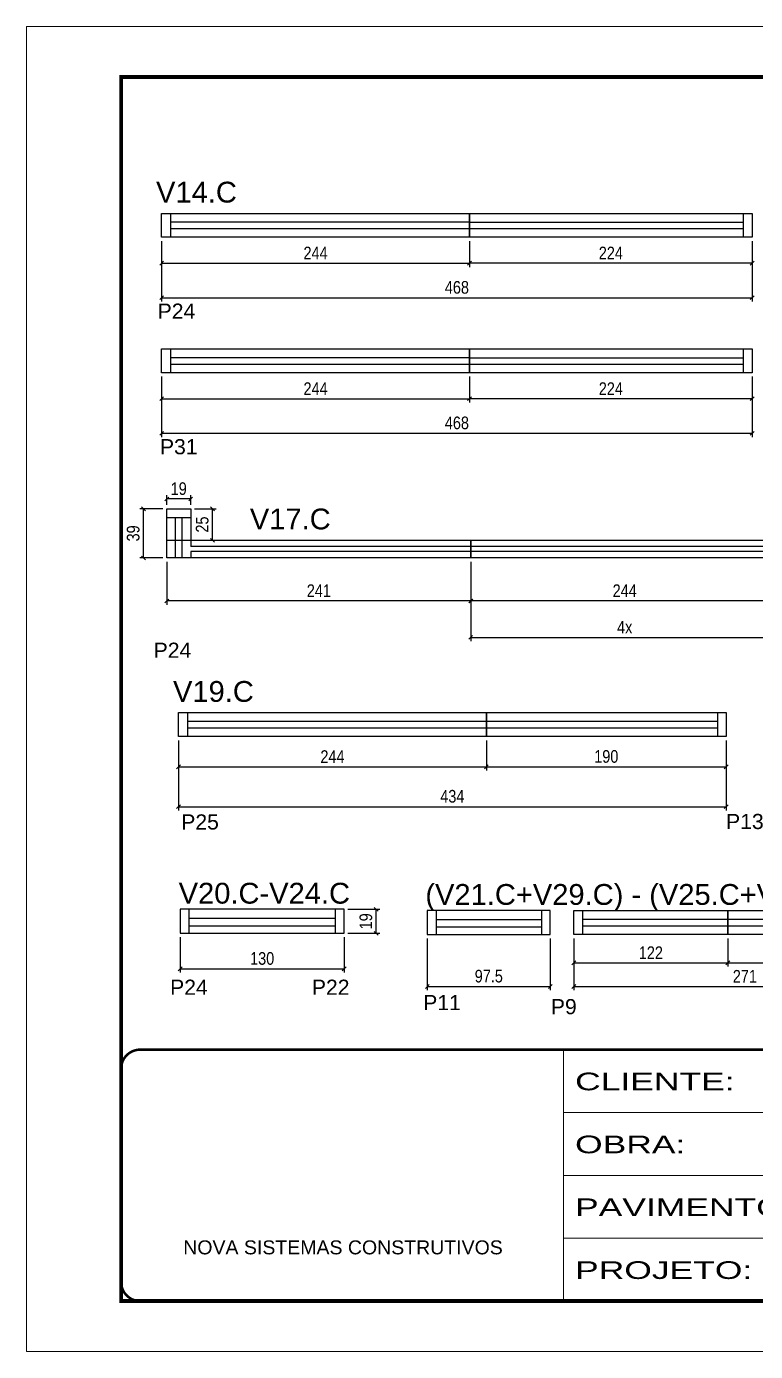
# Model space of a CAD drawing. Header units: millimetres. Extents: x 2437 to 8691, y -1523 to 4121.
# Drawn here: x 7206 to 7784, y 774 to 1824 of the extents above; entities that cross this region are included whole.
import ezdxf

# ---------------------------------------------------------------- set-up
doc = ezdxf.new("R2010")
doc.units = ezdxf.units.MM
doc.linetypes.add('CONTINUO', pattern=[0])
doc.linetypes.add('DASHED', pattern=[0.75, 0.5, -0.25])
for name, color, linetype in [('5', 5, 'Continuous'), ('COTA', 241, 'Continuous'), ('NOMENCLATURA', 7, 'Continuous'), ('Painéis', 200, 'Continuous'), ('SARR_2.2x7', 40, 'Continuous'), ('SARR_EDITAR', 141, 'Continuous')]:
    doc.layers.add(name, color=color, linetype=linetype)
doc.layers.add('Folhas', color=255, linetype='Continuous', lineweight=9)
doc.layers.add('SARRAFO DE PRESSAO', color=251, linetype='DASHED', lineweight=9)
doc.styles.add('ARIAL', font='arial.ttf')
doc.styles.add('COTA TECNICA', font='techl___.ttf', dxfattribs={"height": 10})
doc.styles.add('COTA TECNICA-50', font='techl___.ttf', dxfattribs={"height": 10})
doc.styles.get("Standard").update_dxf_attribs({"font": 'arial.ttf'})
doc.styles.add('Tecnologia', font='')
doc.styles.get('Tecnologia').set_extended_font_data('Forgotten Futurist')
doc.dimstyles.new('COTA PAINEL-50', dxfattribs={"dimtxt": 10, "dimasz": 3, "dimexe": 3, "dimexo": 3, "dimgap": 3, "dimtad": 1, "dimdec": 1, "dimzin": 12, "dimdsep": 46, "dimtxsty": 'COTA TECNICA-50', "dimblk1": 'OBLIQUE', "dimblk2": 'OBLIQUE', "dimsah": 1, "dimcen": 0.9, "dimclrd": 4, "dimclre": 4, "dimclrt": 240, "dimadec": 1, "dimazin": 3, "dimtfac": 1, "dimtdec": 1, "dimtmove": 0, "dimatfit": 3, "dimfxl": 1, "dimtolj": 1, "dimtzin": 12, "dimarcsym": 0})
doc.dimstyles.new('PAINEL', dxfattribs={"dimtxt": 10, "dimasz": 3, "dimexe": 3, "dimexo": 3, "dimgap": 3, "dimtad": 1, "dimdec": 1, "dimzin": 12, "dimdsep": 46, "dimtxsty": 'COTA TECNICA', "dimblk1": 'OBLIQUE', "dimblk2": 'OBLIQUE', "dimsah": 1, "dimcen": 0.9, "dimclrd": 4, "dimclre": 4, "dimclrt": 240, "dimadec": 1, "dimazin": 3, "dimtfac": 1, "dimtdec": 1, "dimtmove": 0, "dimatfit": 3, "dimfxl": 1, "dimtolj": 1, "dimtzin": 12, "dimarcsym": 0})

# ---------------------------------------------------------------- blocks, each defined once
blk = doc.blocks.new('9999999999')
at = {"color": 30, "linetype": 'CONTINUO'}
for p, q in [((98564.6, 34230.2), (98564.6, 34429.4)), ((98564.6, 34379.6), (99584, 34379.6)), ((98564.6, 34329.8), (99488, 34329.8)), ((98564.6, 34280), (99488, 34280))]:
    blk.add_line(p, q, dxfattribs=at)
at = {"color": 30, "linetype": 'CONTINUO', "const_width": 2}
blk.add_lwpolyline([(99584, 34230.2), (99584, 34414.4, 0.414214), (99569, 34429.4), (98229, 34429.4, 0.414214), (98214, 34414.4), (98214, 34245.2, 0.414214), (98229, 34230.2), (99584, 34230.2)], format="xyb", dxfattribs=at)
at = {"layer": 'Folhas'}
blk.add_lwpolyline([(98139, 34190.2), (99624, 34190.2), (99624, 35240.2), (98139, 35240.2)], close=True, dxfattribs=at)
at = {"layer": 'Folhas', "color": 30, "const_width": 3}
blk.add_lwpolyline([(98214, 34230.2), (99584, 34230.2), (99584, 35200.2), (98214, 35200.2)], close=True, dxfattribs=at)
at = {"color": 7, "linetype": 'Continuous', "ltscale": 5, "style": 'ARIAL'}
blk.add_text('NOVA SISTEMAS CONSTRUTIVOS', height=11.059, dxfattribs=at).set_placement((98263.2, 34267.2))
at = {"layer": 'Folhas', "color": 7, "style": 'Tecnologia', "width": 1.5}
for s, p in [('CLIENTE:', (98573.7, 34397.2)), ('OBRA:', (98573.7, 34347.3)), ('PAVIMENTO:', (98573.7, 34297.5)), ('PROJETO:', (98573.7, 34247.7))]:
    blk.add_text(s, height=14, dxfattribs=at).set_placement(p)
blk = doc.blocks.new('_Oblique')
at = {"color": 0, "linetype": 'ByBlock', "lineweight": -2}
blk.add_line((-0.5, -0.5), (0.5, 0.5), dxfattribs=at)
blk = doc.blocks.new('*D295')
at = {"layer": 'COTA', "color": 4, "linetype": 'ByBlock', "lineweight": -2, "transparency": 16777216}
for p, q in [((7312.9, 1653.6), (7312.9, 1633.1)), ((7556.9, 1653.6), (7556.9, 1633.1)), ((7312.9, 1636.1), (7556.9, 1636.1))]:
    blk.add_line(p, q, dxfattribs=at)
at = {"layer": 'Defpoints', "color": 0, "linetype": 'ByBlock', "transparency": 16777216}
for p in [(7312.9, 1656.6), (7556.9, 1656.6), (7556.9, 1636.1)]:
    blk.add_point(p, dxfattribs=at)
at = {"layer": 'COTA', "color": 4, "linetype": 'ByBlock', "lineweight": -2, "transparency": 16777216, "xscale": 3, "yscale": 3, "zscale": 3, "rotation": 180}
blk.add_blockref('_Oblique', (7312.9, 1636.1), dxfattribs=at)
at = {"layer": 'COTA', "color": 4, "linetype": 'ByBlock', "lineweight": -2, "transparency": 16777216, "xscale": 3, "yscale": 3, "zscale": 3}
blk.add_blockref('_Oblique', (7556.9, 1636.1), dxfattribs=at)
at = {"layer": 'COTA', "color": 240, "linetype": 'ByBlock', "transparency": 16777216, "insert": (7434.9, 1644.2), "char_height": 10, "attachment_point": 5, "style": 'COTA TECNICA-50'}
blk.add_mtext('\\A1;244', dxfattribs=at)
blk = doc.blocks.new('*D296')
at = {"layer": 'COTA', "color": 4, "linetype": 'ByBlock', "lineweight": -2, "transparency": 16777216}
for p, q in [((7556.9, 1653.6), (7556.9, 1633.1)), ((7780.9, 1653.6), (7780.9, 1633.1)), ((7780.9, 1636.1), (7556.9, 1636.1))]:
    blk.add_line(p, q, dxfattribs=at)
at = {"layer": 'Defpoints', "color": 0, "linetype": 'ByBlock', "transparency": 16777216}
for p in [(7556.9, 1656.6), (7780.9, 1656.6), (7556.9, 1636.1)]:
    blk.add_point(p, dxfattribs=at)
at = {"layer": 'COTA', "color": 4, "linetype": 'ByBlock', "lineweight": -2, "transparency": 16777216, "xscale": 3, "yscale": 3, "zscale": 3, "rotation": 180}
blk.add_blockref('_Oblique', (7556.9, 1636.1), dxfattribs=at)
at = {"layer": 'COTA', "color": 4, "linetype": 'ByBlock', "lineweight": -2, "transparency": 16777216, "xscale": 3, "yscale": 3, "zscale": 3}
blk.add_blockref('_Oblique', (7780.9, 1636.1), dxfattribs=at)
at = {"layer": 'COTA', "color": 240, "linetype": 'ByBlock', "transparency": 16777216, "insert": (7668.9, 1644.2), "char_height": 10, "attachment_point": 5, "style": 'COTA TECNICA-50'}
blk.add_mtext('\\A1;224', dxfattribs=at)
blk = doc.blocks.new('*D308')
at = {"layer": 'COTA', "color": 4, "lineweight": -2, "transparency": 16777216}
for p, q in [((7312.9, 1653.6), (7312.9, 1605.8)), ((7780.9, 1653.6), (7780.9, 1605.8)), ((7312.9, 1608.8), (7780.9, 1608.8))]:
    blk.add_line(p, q, dxfattribs=at)
at = {"layer": 'Defpoints', "color": 0, "transparency": 16777216}
for p in [(7312.9, 1656.6), (7780.9, 1656.6), (7780.9, 1608.8)]:
    blk.add_point(p, dxfattribs=at)
at = {"layer": 'COTA', "color": 4, "lineweight": -2, "transparency": 16777216, "xscale": 3, "yscale": 3, "zscale": 3, "rotation": 180}
blk.add_blockref('_Oblique', (7312.9, 1608.8), dxfattribs=at)
at = {"layer": 'COTA', "color": 4, "lineweight": -2, "transparency": 16777216, "xscale": 3, "yscale": 3, "zscale": 3}
blk.add_blockref('_Oblique', (7780.9, 1608.8), dxfattribs=at)
at = {"layer": 'COTA', "color": 240, "transparency": 16777216, "insert": (7546.9, 1616.9), "char_height": 10, "attachment_point": 5, "style": 'COTA TECNICA'}
blk.add_mtext('\\A1;468', dxfattribs=at)
blk = doc.blocks.new('*D299')
at = {"layer": 'COTA', "color": 4, "linetype": 'ByBlock', "lineweight": -2, "transparency": 16777216}
for p, q in [((7312.9, 1546.2), (7312.9, 1525.7)), ((7556.9, 1546.2), (7556.9, 1525.7)), ((7312.9, 1528.7), (7556.9, 1528.7))]:
    blk.add_line(p, q, dxfattribs=at)
at = {"layer": 'Defpoints', "color": 0, "linetype": 'ByBlock', "transparency": 16777216}
for p in [(7312.9, 1549.2), (7556.9, 1549.2), (7556.9, 1528.7)]:
    blk.add_point(p, dxfattribs=at)
at = {"layer": 'COTA', "color": 4, "linetype": 'ByBlock', "lineweight": -2, "transparency": 16777216, "xscale": 3, "yscale": 3, "zscale": 3, "rotation": 180}
blk.add_blockref('_Oblique', (7312.9, 1528.7), dxfattribs=at)
at = {"layer": 'COTA', "color": 4, "linetype": 'ByBlock', "lineweight": -2, "transparency": 16777216, "xscale": 3, "yscale": 3, "zscale": 3}
blk.add_blockref('_Oblique', (7556.9, 1528.7), dxfattribs=at)
at = {"layer": 'COTA', "color": 240, "linetype": 'ByBlock', "transparency": 16777216, "insert": (7434.9, 1536.7), "char_height": 10, "attachment_point": 5, "style": 'COTA TECNICA-50'}
blk.add_mtext('\\A1;244', dxfattribs=at)
blk = doc.blocks.new('*D300')
at = {"layer": 'COTA', "color": 4, "linetype": 'ByBlock', "lineweight": -2, "transparency": 16777216}
for p, q in [((7556.9, 1546.2), (7556.9, 1525.7)), ((7780.9, 1546.2), (7780.9, 1525.7)), ((7780.9, 1528.7), (7556.9, 1528.7))]:
    blk.add_line(p, q, dxfattribs=at)
at = {"layer": 'Defpoints', "color": 0, "linetype": 'ByBlock', "transparency": 16777216}
for p in [(7556.9, 1549.2), (7780.9, 1549.2), (7556.9, 1528.7)]:
    blk.add_point(p, dxfattribs=at)
at = {"layer": 'COTA', "color": 4, "linetype": 'ByBlock', "lineweight": -2, "transparency": 16777216, "xscale": 3, "yscale": 3, "zscale": 3, "rotation": 180}
blk.add_blockref('_Oblique', (7556.9, 1528.7), dxfattribs=at)
at = {"layer": 'COTA', "color": 4, "linetype": 'ByBlock', "lineweight": -2, "transparency": 16777216, "xscale": 3, "yscale": 3, "zscale": 3}
blk.add_blockref('_Oblique', (7780.9, 1528.7), dxfattribs=at)
at = {"layer": 'COTA', "color": 240, "linetype": 'ByBlock', "transparency": 16777216, "insert": (7668.9, 1536.7), "char_height": 10, "attachment_point": 5, "style": 'COTA TECNICA-50'}
blk.add_mtext('\\A1;224', dxfattribs=at)
blk = doc.blocks.new('*D310')
at = {"layer": 'COTA', "color": 4, "lineweight": -2, "transparency": 16777216}
for p, q in [((7312.9, 1546.2), (7312.9, 1498.3)), ((7780.9, 1546.2), (7780.9, 1498.3)), ((7312.9, 1501.3), (7780.9, 1501.3))]:
    blk.add_line(p, q, dxfattribs=at)
at = {"layer": 'Defpoints', "color": 0, "transparency": 16777216}
for p in [(7312.9, 1549.2), (7780.9, 1549.2), (7780.9, 1501.3)]:
    blk.add_point(p, dxfattribs=at)
at = {"layer": 'COTA', "color": 4, "lineweight": -2, "transparency": 16777216, "xscale": 3, "yscale": 3, "zscale": 3, "rotation": 180}
blk.add_blockref('_Oblique', (7312.9, 1501.3), dxfattribs=at)
at = {"layer": 'COTA', "color": 4, "lineweight": -2, "transparency": 16777216, "xscale": 3, "yscale": 3, "zscale": 3}
blk.add_blockref('_Oblique', (7780.9, 1501.3), dxfattribs=at)
at = {"layer": 'COTA', "color": 240, "transparency": 16777216, "insert": (7546.9, 1509.5), "char_height": 10, "attachment_point": 5, "style": 'COTA TECNICA'}
blk.add_mtext('\\A1;468', dxfattribs=at)
blk = doc.blocks.new('*D334')
at = {"layer": 'COTA', "color": 4, "linetype": 'ByBlock', "lineweight": -2, "transparency": 16777216}
for p, q in [((7523.4, 1101.1), (7523.4, 1059.9)), ((7620.9, 1101.1), (7620.9, 1059.9)), ((7523.4, 1062.9), (7620.9, 1062.9))]:
    blk.add_line(p, q, dxfattribs=at)
at = {"layer": 'Defpoints', "color": 0, "linetype": 'ByBlock', "transparency": 16777216}
for p in [(7523.4, 1104.1), (7620.9, 1104.1), (7620.9, 1062.9)]:
    blk.add_point(p, dxfattribs=at)
at = {"layer": 'COTA', "color": 4, "linetype": 'ByBlock', "lineweight": -2, "transparency": 16777216, "xscale": 3, "yscale": 3, "zscale": 3, "rotation": 180}
blk.add_blockref('_Oblique', (7523.4, 1062.9), dxfattribs=at)
at = {"layer": 'COTA', "color": 4, "linetype": 'ByBlock', "lineweight": -2, "transparency": 16777216, "xscale": 3, "yscale": 3, "zscale": 3}
blk.add_blockref('_Oblique', (7620.9, 1062.9), dxfattribs=at)
at = {"layer": 'COTA', "color": 240, "linetype": 'ByBlock', "transparency": 16777216, "insert": (7572.2, 1071.1), "char_height": 10, "attachment_point": 5, "style": 'COTA TECNICA-50'}
blk.add_mtext('\\A1;97.5', dxfattribs=at)
blk = doc.blocks.new('*D321')
at = {"layer": 'COTA', "color": 4, "linetype": 'ByBlock', "lineweight": -2, "transparency": 16777216}
for p, q in [((7639.6, 1101.1), (7639.6, 1078.7)), ((7761.6, 1101.1), (7761.6, 1078.7)), ((7639.6, 1081.7), (7761.6, 1081.7))]:
    blk.add_line(p, q, dxfattribs=at)
at = {"layer": 'Defpoints', "color": 0, "linetype": 'ByBlock', "transparency": 16777216}
for p in [(7639.6, 1104.1), (7761.6, 1104.1), (7761.6, 1081.7)]:
    blk.add_point(p, dxfattribs=at)
at = {"layer": 'COTA', "color": 4, "linetype": 'ByBlock', "lineweight": -2, "transparency": 16777216, "xscale": 3, "yscale": 3, "zscale": 3, "rotation": 180}
blk.add_blockref('_Oblique', (7639.6, 1081.7), dxfattribs=at)
at = {"layer": 'COTA', "color": 4, "linetype": 'ByBlock', "lineweight": -2, "transparency": 16777216, "xscale": 3, "yscale": 3, "zscale": 3}
blk.add_blockref('_Oblique', (7761.6, 1081.7), dxfattribs=at)
at = {"layer": 'COTA', "color": 240, "linetype": 'ByBlock', "transparency": 16777216, "insert": (7700.6, 1089.7), "char_height": 10, "attachment_point": 5, "style": 'COTA TECNICA-50'}
blk.add_mtext('\\A1;122', dxfattribs=at)
blk = doc.blocks.new('*D322')
at = {"layer": 'COTA', "color": 4, "linetype": 'ByBlock', "lineweight": -2, "transparency": 16777216}
for p, q in [((7761.6, 1101.1), (7761.6, 1078.7)), ((7910.5, 1101.1), (7910.5, 1078.7)), ((7761.6, 1081.7), (7910.5, 1081.7))]:
    blk.add_line(p, q, dxfattribs=at)
at = {"layer": 'Defpoints', "color": 0, "linetype": 'ByBlock', "transparency": 16777216}
for p in [(7761.6, 1104.1), (7910.5, 1104.1), (7910.5, 1081.7)]:
    blk.add_point(p, dxfattribs=at)
at = {"layer": 'COTA', "color": 4, "linetype": 'ByBlock', "lineweight": -2, "transparency": 16777216, "xscale": 3, "yscale": 3, "zscale": 3, "rotation": 180}
blk.add_blockref('_Oblique', (7761.6, 1081.7), dxfattribs=at)
at = {"layer": 'COTA', "color": 4, "linetype": 'ByBlock', "lineweight": -2, "transparency": 16777216, "xscale": 3, "yscale": 3, "zscale": 3}
blk.add_blockref('_Oblique', (7910.5, 1081.7), dxfattribs=at)
at = {"layer": 'COTA', "color": 240, "linetype": 'ByBlock', "transparency": 16777216, "insert": (7836.1, 1089.8), "char_height": 10, "attachment_point": 5, "style": 'COTA TECNICA-50'}
blk.add_mtext('\\A1;149', dxfattribs=at)
blk = doc.blocks.new('*D335')
at = {"layer": 'COTA', "color": 4, "lineweight": -2, "transparency": 16777216}
for p, q in [((7639.6, 1101.1), (7639.6, 1059.9)), ((7910.5, 1101.1), (7910.5, 1059.9)), ((7639.6, 1062.9), (7910.5, 1062.9))]:
    blk.add_line(p, q, dxfattribs=at)
at = {"layer": 'Defpoints', "color": 0, "transparency": 16777216}
for p in [(7639.6, 1104.1), (7910.5, 1104.1), (7910.5, 1062.9)]:
    blk.add_point(p, dxfattribs=at)
at = {"layer": 'COTA', "color": 4, "lineweight": -2, "transparency": 16777216, "xscale": 3, "yscale": 3, "zscale": 3, "rotation": 180}
blk.add_blockref('_Oblique', (7639.6, 1062.9), dxfattribs=at)
at = {"layer": 'COTA', "color": 4, "lineweight": -2, "transparency": 16777216, "xscale": 3, "yscale": 3, "zscale": 3}
blk.add_blockref('_Oblique', (7910.5, 1062.9), dxfattribs=at)
at = {"layer": 'COTA', "color": 240, "transparency": 16777216, "insert": (7775.1, 1071), "char_height": 10, "attachment_point": 5, "style": 'COTA TECNICA'}
blk.add_mtext('\\A1;271', dxfattribs=at)
blk = doc.blocks.new('*D332')
at = {"layer": 'COTA', "color": 4, "linetype": 'ByBlock', "lineweight": -2, "transparency": 16777216}
for p, q in [((7327.6, 1102.1), (7327.6, 1073.9)), ((7457.6, 1102.1), (7457.6, 1073.9)), ((7327.6, 1076.9), (7457.6, 1076.9))]:
    blk.add_line(p, q, dxfattribs=at)
at = {"layer": 'Defpoints', "color": 0, "linetype": 'ByBlock', "transparency": 16777216}
for p in [(7327.6, 1105.1), (7457.6, 1105.1), (7457.6, 1076.9)]:
    blk.add_point(p, dxfattribs=at)
at = {"layer": 'COTA', "color": 4, "linetype": 'ByBlock', "lineweight": -2, "transparency": 16777216, "xscale": 3, "yscale": 3, "zscale": 3, "rotation": 180}
blk.add_blockref('_Oblique', (7327.6, 1076.9), dxfattribs=at)
at = {"layer": 'COTA', "color": 4, "linetype": 'ByBlock', "lineweight": -2, "transparency": 16777216, "xscale": 3, "yscale": 3, "zscale": 3}
blk.add_blockref('_Oblique', (7457.6, 1076.9), dxfattribs=at)
at = {"layer": 'COTA', "color": 240, "linetype": 'ByBlock', "transparency": 16777216, "insert": (7392.6, 1085.1), "char_height": 10, "attachment_point": 5, "style": 'COTA TECNICA-50'}
blk.add_mtext('\\A1;130', dxfattribs=at)
blk = doc.blocks.new('*D333')
at = {"layer": 'COTA', "color": 4, "lineweight": -2, "transparency": 16777216}
for p, q in [((7460.6, 1124.1), (7485.9, 1124.1)), ((7482.9, 1105.1), (7482.9, 1124.1)), ((7460.6, 1105.1), (7485.9, 1105.1))]:
    blk.add_line(p, q, dxfattribs=at)
at = {"layer": 'Defpoints', "color": 0, "transparency": 16777216}
for p in [(7457.6, 1124.1), (7482.9, 1124.1), (7457.6, 1105.1)]:
    blk.add_point(p, dxfattribs=at)
at = {"layer": 'COTA', "color": 4, "lineweight": -2, "transparency": 16777216, "xscale": 3, "yscale": 3, "zscale": 3}
for p, rotation in [((7482.9, 1124.1), 90), ((7482.9, 1105.1), 270)]:
    blk.add_blockref('_Oblique', p, dxfattribs=dict(at, rotation=rotation))
at = {"layer": 'COTA', "color": 240, "transparency": 16777216, "insert": (7474.8, 1114.6), "char_height": 10, "attachment_point": 5, "rotation": 90, "style": 'COTA TECNICA'}
blk.add_mtext('\\A1;19', dxfattribs=at)
blk = doc.blocks.new('*D317')
at = {"layer": 'COTA', "color": 4, "lineweight": -2, "transparency": 16777216}
for p, q in [((7317, 1399.5), (7317, 1365.5)), ((7558, 1399.5), (7558, 1365.5)), ((7558, 1368.5), (7317, 1368.5))]:
    blk.add_line(p, q, dxfattribs=at)
at = {"layer": 'Defpoints', "color": 0, "transparency": 16777216}
for p in [(7317, 1402.5), (7558, 1402.5), (7317, 1368.5)]:
    blk.add_point(p, dxfattribs=at)
at = {"layer": 'COTA', "color": 4, "lineweight": -2, "transparency": 16777216, "xscale": 3, "yscale": 3, "zscale": 3, "rotation": 180}
blk.add_blockref('_Oblique', (7317, 1368.5), dxfattribs=at)
at = {"layer": 'COTA', "color": 4, "lineweight": -2, "transparency": 16777216, "xscale": 3, "yscale": 3, "zscale": 3}
blk.add_blockref('_Oblique', (7558, 1368.5), dxfattribs=at)
at = {"layer": 'COTA', "color": 240, "transparency": 16777216, "insert": (7437.5, 1376.6), "char_height": 10, "attachment_point": 5, "style": 'COTA TECNICA'}
blk.add_mtext('\\A1;241', dxfattribs=at)
blk = doc.blocks.new('*D318')
at = {"layer": 'COTA', "color": 4, "lineweight": -2, "transparency": 16777216}
for p, q in [((7557.9, 1399.5), (7557.9, 1336.6)), ((7801.9, 1399.5), (7801.9, 1336.6)), ((7557.9, 1339.6), (7801.9, 1339.6))]:
    blk.add_line(p, q, dxfattribs=at)
at = {"layer": 'Defpoints', "color": 0, "transparency": 16777216}
for p in [(7557.9, 1402.5), (7801.9, 1402.5), (7801.9, 1339.6)]:
    blk.add_point(p, dxfattribs=at)
at = {"layer": 'COTA', "color": 4, "lineweight": -2, "transparency": 16777216, "xscale": 3, "yscale": 3, "zscale": 3, "rotation": 180}
blk.add_blockref('_Oblique', (7557.9, 1339.6), dxfattribs=at)
at = {"layer": 'COTA', "color": 4, "lineweight": -2, "transparency": 16777216, "xscale": 3, "yscale": 3, "zscale": 3}
blk.add_blockref('_Oblique', (7801.9, 1339.6), dxfattribs=at)
at = {"layer": 'COTA', "color": 240, "transparency": 16777216, "insert": (7679.9, 1347.7), "char_height": 10, "attachment_point": 5, "style": 'COTA TECNICA'}
blk.add_mtext('\\A1;4x', dxfattribs=at)
blk = doc.blocks.new('*D319')
at = {"layer": 'COTA', "color": 4, "lineweight": -2, "transparency": 16777216}
for p, q in [((7557.9, 1399.5), (7557.9, 1365.5)), ((7801.9, 1399.5), (7801.9, 1365.5)), ((7801.9, 1368.5), (7557.9, 1368.5))]:
    blk.add_line(p, q, dxfattribs=at)
at = {"layer": 'Defpoints', "color": 0, "transparency": 16777216}
for p in [(7557.9, 1402.5), (7801.9, 1402.5), (7557.9, 1368.5)]:
    blk.add_point(p, dxfattribs=at)
at = {"layer": 'COTA', "color": 4, "lineweight": -2, "transparency": 16777216, "xscale": 3, "yscale": 3, "zscale": 3, "rotation": 180}
blk.add_blockref('_Oblique', (7557.9, 1368.5), dxfattribs=at)
at = {"layer": 'COTA', "color": 4, "lineweight": -2, "transparency": 16777216, "xscale": 3, "yscale": 3, "zscale": 3}
blk.add_blockref('_Oblique', (7801.9, 1368.5), dxfattribs=at)
at = {"layer": 'COTA', "color": 240, "transparency": 16777216, "insert": (7679.9, 1376.6), "char_height": 10, "attachment_point": 5, "style": 'COTA TECNICA'}
blk.add_mtext('\\A1;244', dxfattribs=at)
blk = doc.blocks.new('*D338')
at = {"layer": 'COTA', "color": 4, "lineweight": -2, "transparency": 16777216}
for p, q in [((7314, 1441.5), (7295.6, 1441.5)), ((7298.6, 1402.5), (7298.6, 1441.5)), ((7314, 1402.5), (7295.6, 1402.5))]:
    blk.add_line(p, q, dxfattribs=at)
at = {"layer": 'Defpoints', "color": 0, "transparency": 16777216}
for p in [(7298.6, 1441.5), (7317, 1441.5), (7317, 1402.5)]:
    blk.add_point(p, dxfattribs=at)
at = {"layer": 'COTA', "color": 4, "lineweight": -2, "transparency": 16777216, "xscale": 3, "yscale": 3, "zscale": 3}
for p, rotation in [((7298.6, 1441.5), 90), ((7298.6, 1402.5), 270)]:
    blk.add_blockref('_Oblique', p, dxfattribs=dict(at, rotation=rotation))
at = {"layer": 'COTA', "color": 240, "transparency": 16777216, "insert": (7290.4, 1422), "char_height": 10, "attachment_point": 5, "rotation": 90, "style": 'COTA TECNICA-50'}
blk.add_mtext('\\A1;39', dxfattribs=at)
blk = doc.blocks.new('*D339')
at = {"layer": 'COTA', "color": 4, "lineweight": -2, "transparency": 16777216}
for p, q in [((7339, 1441.5), (7356.2, 1441.5)), ((7353.2, 1416.5), (7353.2, 1441.5)), ((7339, 1416.5), (7356.2, 1416.5))]:
    blk.add_line(p, q, dxfattribs=at)
at = {"layer": 'Defpoints', "color": 0, "transparency": 16777216}
for p in [(7336, 1441.5), (7353.2, 1441.5), (7336, 1416.5)]:
    blk.add_point(p, dxfattribs=at)
at = {"layer": 'COTA', "color": 4, "lineweight": -2, "transparency": 16777216, "xscale": 3, "yscale": 3, "zscale": 3}
for p, rotation in [((7353.2, 1441.5), 90), ((7353.2, 1416.5), 270)]:
    blk.add_blockref('_Oblique', p, dxfattribs=dict(at, rotation=rotation))
at = {"layer": 'COTA', "color": 240, "transparency": 16777216, "insert": (7345.1, 1429), "char_height": 10, "attachment_point": 5, "rotation": 90, "style": 'COTA TECNICA-50'}
blk.add_mtext('\\A1;25', dxfattribs=at)
blk = doc.blocks.new('*D340')
at = {"layer": 'COTA', "color": 4, "lineweight": -2, "transparency": 16777216}
for p, q in [((7317, 1444.5), (7317, 1452.3)), ((7336, 1449.3), (7317, 1449.3)), ((7336, 1444.5), (7336, 1452.3))]:
    blk.add_line(p, q, dxfattribs=at)
at = {"layer": 'Defpoints', "color": 0, "transparency": 16777216}
for p in [(7317, 1449.3), (7317, 1441.5), (7336, 1441.5)]:
    blk.add_point(p, dxfattribs=at)
at = {"layer": 'COTA', "color": 4, "lineweight": -2, "transparency": 16777216, "xscale": 3, "yscale": 3, "zscale": 3, "rotation": 180}
blk.add_blockref('_Oblique', (7317, 1449.3), dxfattribs=at)
at = {"layer": 'COTA', "color": 4, "lineweight": -2, "transparency": 16777216, "xscale": 3, "yscale": 3, "zscale": 3}
blk.add_blockref('_Oblique', (7336, 1449.3), dxfattribs=at)
at = {"layer": 'COTA', "color": 240, "transparency": 16777216, "insert": (7326.5, 1457.4), "char_height": 10, "attachment_point": 5, "style": 'COTA TECNICA-50'}
blk.add_mtext('\\A1;19', dxfattribs=at)
blk = doc.blocks.new('*D324')
at = {"layer": 'COTA', "color": 4, "linetype": 'ByBlock', "lineweight": -2, "transparency": 16777216}
for p, q in [((7326.3, 1258), (7326.3, 1234)), ((7570.3, 1258), (7570.3, 1234)), ((7326.3, 1237), (7570.3, 1237))]:
    blk.add_line(p, q, dxfattribs=at)
at = {"layer": 'Defpoints', "color": 0, "linetype": 'ByBlock', "transparency": 16777216}
for p in [(7326.3, 1261), (7570.3, 1261), (7570.3, 1237)]:
    blk.add_point(p, dxfattribs=at)
at = {"layer": 'COTA', "color": 4, "linetype": 'ByBlock', "lineweight": -2, "transparency": 16777216, "xscale": 3, "yscale": 3, "zscale": 3, "rotation": 180}
blk.add_blockref('_Oblique', (7326.3, 1237), dxfattribs=at)
at = {"layer": 'COTA', "color": 4, "linetype": 'ByBlock', "lineweight": -2, "transparency": 16777216, "xscale": 3, "yscale": 3, "zscale": 3}
blk.add_blockref('_Oblique', (7570.3, 1237), dxfattribs=at)
at = {"layer": 'COTA', "color": 240, "linetype": 'ByBlock', "transparency": 16777216, "insert": (7448.3, 1245.1), "char_height": 10, "attachment_point": 5, "style": 'COTA TECNICA-50'}
blk.add_mtext('\\A1;244', dxfattribs=at)
blk = doc.blocks.new('*D325')
at = {"layer": 'COTA', "color": 4, "linetype": 'ByBlock', "lineweight": -2, "transparency": 16777216}
for p, q in [((7570.3, 1258), (7570.3, 1234)), ((7760.3, 1258), (7760.3, 1234)), ((7570.3, 1237), (7760.3, 1237))]:
    blk.add_line(p, q, dxfattribs=at)
at = {"layer": 'Defpoints', "color": 0, "linetype": 'ByBlock', "transparency": 16777216}
for p in [(7570.3, 1261), (7760.3, 1261), (7760.3, 1237)]:
    blk.add_point(p, dxfattribs=at)
at = {"layer": 'COTA', "color": 4, "linetype": 'ByBlock', "lineweight": -2, "transparency": 16777216, "xscale": 3, "yscale": 3, "zscale": 3, "rotation": 180}
blk.add_blockref('_Oblique', (7570.3, 1237), dxfattribs=at)
at = {"layer": 'COTA', "color": 4, "linetype": 'ByBlock', "lineweight": -2, "transparency": 16777216, "xscale": 3, "yscale": 3, "zscale": 3}
blk.add_blockref('_Oblique', (7760.3, 1237), dxfattribs=at)
at = {"layer": 'COTA', "color": 240, "linetype": 'ByBlock', "transparency": 16777216, "insert": (7665.3, 1245.2), "char_height": 10, "attachment_point": 5, "style": 'COTA TECNICA-50'}
blk.add_mtext('\\A1;190', dxfattribs=at)
blk = doc.blocks.new('*D341')
at = {"layer": 'COTA', "color": 4, "lineweight": -2, "transparency": 16777216}
for p, q in [((7326.3, 1258), (7326.3, 1202.4)), ((7760.3, 1258), (7760.3, 1202.4)), ((7326.3, 1205.4), (7760.3, 1205.4))]:
    blk.add_line(p, q, dxfattribs=at)
at = {"layer": 'Defpoints', "color": 0, "transparency": 16777216}
for p in [(7326.3, 1261), (7760.3, 1261), (7760.3, 1205.4)]:
    blk.add_point(p, dxfattribs=at)
at = {"layer": 'COTA', "color": 4, "lineweight": -2, "transparency": 16777216, "xscale": 3, "yscale": 3, "zscale": 3, "rotation": 180}
blk.add_blockref('_Oblique', (7326.3, 1205.4), dxfattribs=at)
at = {"layer": 'COTA', "color": 4, "lineweight": -2, "transparency": 16777216, "xscale": 3, "yscale": 3, "zscale": 3}
blk.add_blockref('_Oblique', (7760.3, 1205.4), dxfattribs=at)
at = {"layer": 'COTA', "color": 240, "transparency": 16777216, "insert": (7543.3, 1213.6), "char_height": 10, "attachment_point": 5, "style": 'COTA TECNICA'}
blk.add_mtext('\\A1;434', dxfattribs=at)

msp = doc.modelspace()

# ---------------------------------------------------------------- linework, layer by layer
at = {"layer": 'Painéis'}
for p, q in [((7316.96, 1402.55), (7316.96, 1441.55)), ((7316.96, 1441.55), (7335.96, 1441.55)), ((7335.96, 1441.55), (7335.96, 1416.55))]:
    msp.add_line(p, q, dxfattribs=at)
for points in [[(7556.89, 1656.63), (7312.89, 1656.63), (7312.89, 1675.63), (7556.89, 1675.63)], [(7556.89, 1675.63), (7556.89, 1675.63), (7556.89, 1656.63), (7556.89, 1656.63)], [(7556.89, 1675.63), (7780.87, 1675.63), (7780.87, 1656.63), (7556.89, 1656.63)], [(7556.89, 1549.17), (7312.89, 1549.17), (7312.89, 1568.17), (7556.89, 1568.17)], [(7556.89, 1568.17), (7556.89, 1568.17), (7556.89, 1549.17), (7556.89, 1549.17)], [(7556.89, 1568.17), (7780.87, 1568.17), (7780.87, 1549.17), (7556.89, 1549.17)], [(7557.96, 1416.55), (7801.95, 1416.55), (7801.95, 1402.55), (7557.96, 1402.55)], [(7570.33, 1260.95), (7326.33, 1260.95), (7326.33, 1279.95), (7570.33, 1279.95)], [(7570.33, 1279.95), (7760.33, 1279.95), (7760.33, 1260.95), (7570.33, 1260.95)], [(7761.56, 1104.09), (7639.56, 1104.09), (7639.56, 1123.09), (7761.56, 1123.09)], [(7761.56, 1123.09), (7910.56, 1123.09), (7910.56, 1104.09), (7761.56, 1104.09)]]:
    msp.add_lwpolyline(points, close=True, dxfattribs=at)
msp.add_lwpolyline([(7316.96, 1416.55), (7557.96, 1416.55), (7557.96, 1402.55), (7316.96, 1402.55), (7316.96, 1416.55)], dxfattribs=at)
at = {"layer": 'Painéis', "linetype": 'ByBlock'}
for points in [[(7327.57, 1124.09), (7327.57, 1105.09), (7457.57, 1105.09), (7457.57, 1124.09)], [(7523.42, 1123.09), (7523.42, 1104.09), (7620.92, 1104.09), (7620.92, 1123.09)]]:
    msp.add_lwpolyline(points, close=True, dxfattribs=at)
at = {"layer": 'SARR_2.2x7', "linetype": 'Continuous'}
for p, q in [((7319.89, 1675.63), (7319.89, 1656.63)), ((7773.87, 1675.63), (7773.87, 1656.63)), ((7556.89, 1668.63), (7319.89, 1668.63)), ((7319.89, 1663.63), (7556.89, 1663.63)), ((7556.89, 1668.63), (7773.87, 1668.63)), ((7556.89, 1663.63), (7773.87, 1663.63)), ((7319.89, 1568.17), (7319.89, 1549.17)), ((7773.87, 1568.17), (7773.87, 1549.17)), ((7556.89, 1561.17), (7319.89, 1561.17)), ((7319.89, 1556.17), (7556.89, 1556.17)), ((7556.89, 1561.17), (7773.87, 1561.17)), ((7556.89, 1556.17), (7773.87, 1556.17)), ((7316.96, 1434.55), (7335.96, 1434.55)), ((7323.96, 1402.55), (7323.96, 1434.55)), ((7328.96, 1434.55), (7328.96, 1402.55)), ((7333.33, 1279.95), (7333.33, 1260.95)), ((7570.33, 1272.95), (7333.33, 1272.95)), ((7753.31, 1272.95), (7570.33, 1272.95)), ((7753.31, 1279.95), (7753.31, 1260.95)), ((7333.33, 1267.95), (7570.33, 1267.95)), ((7570.33, 1267.95), (7753.31, 1267.95)), ((7334.57, 1124.09), (7334.57, 1105.09)), ((7450.57, 1124.09), (7450.57, 1105.09)), ((7334.57, 1117.09), (7450.57, 1117.09)), ((7530.42, 1123.09), (7530.42, 1104.09)), ((7530.42, 1116.09), (7613.92, 1116.09)), ((7613.92, 1123.09), (7613.92, 1104.09)), ((7646.56, 1123.09), (7646.56, 1104.09)), ((7903.54, 1116.09), (7646.56, 1116.09)), ((7334.57, 1111.09), (7450.57, 1111.09)), ((7530.42, 1110.09), (7613.92, 1110.09)), ((7646.56, 1111.09), (7903.54, 1111.09))]:
    msp.add_line(p, q, dxfattribs=at)
at = {"layer": 'SARR_EDITAR', "linetype": 'Continuous'}
for p, q in [((7335.96, 1416.55), (7335.96, 1411.55)), ((7557.95, 1411.55), (7335.96, 1411.55)), ((7557.95, 1407.55), (7335.96, 1407.55)), ((7335.96, 1407.55), (7335.96, 1402.55)), ((7801.95, 1411.55), (7557.95, 1411.55)), ((7801.95, 1407.55), (7557.95, 1407.55))]:
    msp.add_line(p, q, dxfattribs=at)

# ---------------------------------------------------------------- block references
at = {"layer": 'SARRAFO DE PRESSAO', "color": 6, "linetype": 'ByBlock'}
msp.add_blockref('9999999999', (-90933.14, -33416.52), dxfattribs=at)

# ---------------------------------------------------------------- texts
at = {"layer": '5', "linetype": 'Continuous'}
for s, rotation, p in [('P24', 359.99996, (7309.77, 1592.12)), ('P31', 359.99996, (7311.6, 1484.69)), ('P24', 0.00004, (7306.6, 1323.4)), ('P25', 359.99996, (7328.47, 1187.34)), ('P13', 359.99996, (7760.22, 1187.7)), ('P24', 359.99996, (7319.65, 1056.34)), ('P22', 359.99996, (7431.99, 1056.34)), ('P11', 359.99996, (7520.21, 1044.18)), ('P9', 359.99996, (7621.36, 1040.97))]:
    msp.add_text(s, height=12, rotation=rotation, dxfattribs=at).set_placement(p)
at = {"layer": 'NOMENCLATURA', "linetype": 'Continuous'}
for s, p in [('V14.C', (7308.5, 1684.17)), ('V17.C', (7382.85, 1425.17)), ('V19.C', (7321.94, 1288.5)), ('V20.C-V24.C', (7326.42, 1128.61)), ('(V21.C+V29.C) - (V25.C+V30.C)', (7521.92, 1127.62))]:
    msp.add_text(s, height=16.5, dxfattribs=at).set_placement(p)

# ---------------------------------------------------------------- dimensions: what is measured, and where the dimension line sits
at = {"layer": 'COTA', "color": 1, "linetype": 'ByBlock'}
for base, p1, p2, picture, middle in [((7556.89, 1636.09), (7312.89, 1656.63), (7556.89, 1656.63), '*D295', (7434.89, 1644.16)), ((7556.89, 1636.09), (7780.87, 1656.63), (7556.89, 1656.63), '*D296', (7668.88, 1644.16)), ((7556.89, 1528.66), (7312.89, 1549.17), (7556.89, 1549.17), '*D299', (7434.89, 1536.73)), ((7556.89, 1528.66), (7780.87, 1549.17), (7556.89, 1549.17), '*D300', (7668.88, 1536.73)), ((7570.33, 1237.03), (7326.33, 1260.95), (7570.33, 1260.95), '*D324', (7448.33, 1245.1)), ((7760.31, 1237.03), (7570.33, 1260.95), (7760.31, 1260.95), '*D325', (7665.32, 1245.16)), ((7457.57, 1076.91), (7327.57, 1105.09), (7457.57, 1105.09), '*D332', (7392.57, 1085.13)), ((7620.92, 1062.93), (7523.42, 1104.09), (7620.92, 1104.09), '*D334', (7572.17, 1071.07)), ((7761.56, 1081.69), (7639.56, 1104.09), (7761.56, 1104.09), '*D321', (7700.56, 1089.75)), ((7910.54, 1081.69), (7761.56, 1104.09), (7910.54, 1104.09), '*D322', (7836.05, 1089.79))]:
    dim = msp.add_linear_dim(base=base, p1=p1, p2=p2, dimstyle='COTA PAINEL-50', override={"dimarcsym": 1}, dxfattribs=at)
    dim.commit()
    dim.dimension.update_dxf_attribs({"geometry": picture, "text_midpoint": middle})
at = {"layer": 'COTA', "color": 5}
for base, p1, p2, picture, middle in [((7780.87, 1608.76), (7312.89, 1656.63), (7780.87, 1656.63), '*D308', (7546.88, 1616.89)), ((7780.87, 1501.34), (7312.89, 1549.17), (7780.87, 1549.17), '*D310', (7546.88, 1509.46)), ((7760.31, 1205.36), (7326.33, 1260.95), (7760.31, 1260.95), '*D341', (7543.32, 1213.58)), ((7910.54, 1062.93), (7639.56, 1104.09), (7910.54, 1104.09), '*D335', (7775.05, 1071))]:
    dim = msp.add_linear_dim(base=base, p1=p1, p2=p2, dimstyle='PAINEL', dxfattribs=at)
    dim.commit()
    dim.dimension.update_dxf_attribs({"geometry": picture, "text_midpoint": middle})
at = {"layer": 'COTA'}
for base, p1, p2, angle, picture, middle in [((7316.96, 1449.32), (7335.96, 1441.55), (7316.96, 1441.55), 180, '*D340', (7326.46, 1457.4)), ((7298.61, 1441.55), (7316.96, 1402.55), (7316.96, 1441.55), 90, '*D338', (7290.37, 1422.05)), ((7353.18, 1441.55), (7335.96, 1416.55), (7335.96, 1441.55), 90, '*D339', (7345.07, 1429.05))]:
    dim = msp.add_linear_dim(base=base, p1=p1, p2=p2, angle=angle, dimstyle='COTA PAINEL-50', dxfattribs=at)
    dim.commit()
    dim.dimension.update_dxf_attribs({"geometry": picture, "text_midpoint": middle})
at = {"layer": 'COTA', "color": 5}
for base, p1, p2, angle, picture, middle in [((7316.96, 1368.51), (7557.96, 1402.55), (7316.96, 1402.55), 180, '*D317', (7437.46, 1376.58)), ((7557.95, 1368.51), (7801.95, 1402.55), (7557.95, 1402.55), 180, '*D319', (7679.95, 1376.58)), ((7482.91, 1124.09), (7457.57, 1105.09), (7457.57, 1124.09), 90, '*D333', (7474.82, 1114.59))]:
    dim = msp.add_linear_dim(base=base, p1=p1, p2=p2, angle=angle, dimstyle='PAINEL', dxfattribs=at)
    dim.commit()
    dim.dimension.update_dxf_attribs({"geometry": picture, "text_midpoint": middle})
dim = msp.add_linear_dim(base=(7801.95, 1339.6), p1=(7557.95, 1402.55), p2=(7801.95, 1402.55), angle=180, text='4x', dimstyle='PAINEL', dxfattribs=at)
dim.commit()
dim.dimension.update_dxf_attribs({"geometry": '*D318', "text_midpoint": (7679.95, 1347.68)})

doc.saveas('drawing.dxf')
